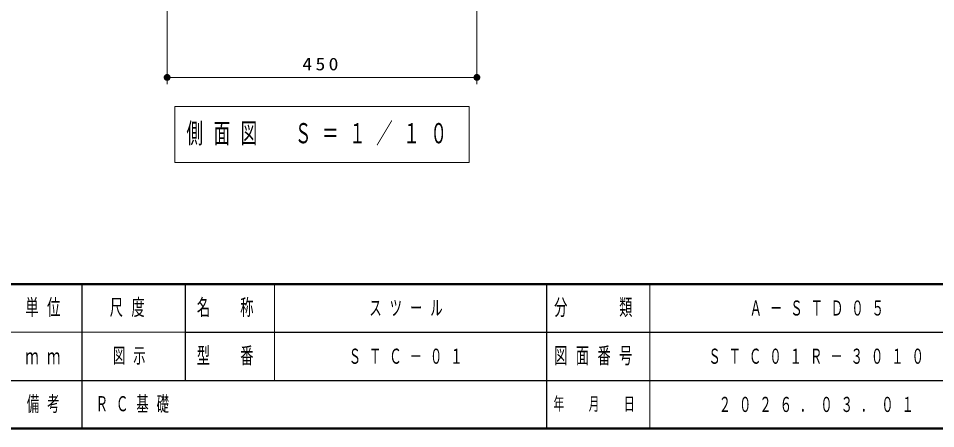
# Model space of a CAD drawing. Units: millimetres on the paper, scale 1:10. Extents: x -385 to 0, y 0 to 267.
# Drawn here: x -211.7 to -78.5, y 0 to 59.6 of the extents above; entities that cross this region are included whole.
import ezdxf

# ---------------------------------------------------------------- set-up
doc = ezdxf.new("R2010")
doc.units = ezdxf.units.MM
doc.layers.add('LY_1', color=7, linetype='Continuous', lineweight=25)
doc.layers.add('LY_2', color=7, linetype='Continuous', lineweight=13)
doc.styles.add('ＭＳ ゴシック', font='')
doc.styles.get('ＭＳ ゴシック').set_extended_font_data('MS Gothic')

# ---------------------------------------------------------------- blocks, each defined once
blk = doc.blocks.new('filled_dot')
at = {"color": 0, "linetype": 'Continuous', "lineweight": -2, "const_width": 1.25}
blk.add_lwpolyline([(-0.625, 0, 1), (0.625, 0, 1)], format="xyb", close=True, dxfattribs=at)

msp = doc.modelspace()

# ---------------------------------------------------------------- linework, layer by layer
at = {"layer": 'LY_1', "lineweight": 13}
for p, q in [((-190.121, 80.005), (-190.121, 50.005)), ((-145.121, 80.005), (-145.121, 50.005)), ((-145.121, 51.005), (-190.121, 51.005)), ((-189.021, 46.802), (-189.021, 38.668)), ((-146.221, 46.802), (-189.021, 46.802)), ((-146.221, 38.668), (-146.221, 46.802)), ((-189.021, 38.668), (-146.221, 38.668))]:
    msp.add_line(p, q, dxfattribs=at)
at = {"layer": 'LY_2', "lineweight": 50}
for p, q in [((-385, 21), (0, 21)), ((-385, 0), (0, 0))]:
    msp.add_line(p, q, dxfattribs=at)
at = {"layer": 'LY_2', "color": 211, "lineweight": 25}
for p, q in [((-202.5, 21), (-202.5, 7)), ((-187.5, 21), (-187.5, 7)), ((-135, 21), (-135, 0)), ((-187.5, 14), (-70, 14)), ((-242.5, 7), (0, 7))]:
    msp.add_line(p, q, dxfattribs=at)
at = {"layer": 'LY_2'}
for p, q in [((-174.5, 21), (-174.5, 7)), ((-120, 21), (-120, 0)), ((-242.5, 14), (-187.5, 14))]:
    msp.add_line(p, q, dxfattribs=at)
at = {"layer": 'LY_2', "lineweight": 25}
msp.add_line((-202.5, 7), (-202.5, 0), dxfattribs=at)

# ---------------------------------------------------------------- block references
at = {"layer": 'LY_1', "lineweight": 13, "xscale": 0.4, "yscale": 0.4}
msp.add_blockref('filled_dot', (-190.121, 51.005), dxfattribs=at)
at = {"layer": 'LY_1', "lineweight": 13, "xscale": 0.4, "yscale": 0.4, "rotation": 180}
msp.add_blockref('filled_dot', (-145.121, 51.005), dxfattribs=at)

# ---------------------------------------------------------------- texts
at = {"layer": 'LY_1', "style": 'ＭＳ ゴシック'}
for s, insert, char_height, attachment_point in [('\\T1.33;\\W1.15;450', (-167.621, 52.005), 1.833, 8), ('\\T1.64;\\W0.6;側面図\u3000Ｓ＝１／１０', (-167.621, 42.735), 2.933, 5), ('\\T1.64;\\W0.6;スツール', (-160.75, 17.5), 2.199, 4), ('\\T1.64;\\W0.6;Ａ－ＳＴＤ０５', (-105.5, 17.5), 2.199, 4), ('\\T1.64;\\W0.6;図示', (-198, 10.5), 2.199, 4), ('\\T1.64;\\W0.6;ＳＴＣ－０１', (-163.75, 10.5), 2.199, 4), ('\\T1.64;\\W0.6;ＳＴＣ０１Ｒ－３０１０', (-111.5, 10.5), 2.199, 4), ('\\T1.64;\\W0.6;ＲＣ基礎', (-200.5, 3.5), 2.199, 4), ('\\T1.64;\\W0.6;２０２６．０３．０１', (-110, 3.5), 2.199, 4)]:
    msp.add_mtext(s, dxfattribs=dict(at, insert=insert, char_height=char_height, attachment_point=attachment_point))
at = {"layer": 'LY_2', "color": 4, "attachment_point": 4, "style": 'ＭＳ ゴシック'}
for s, insert, char_height in [('\\T1.64;\\W0.6;単位', (-210.7, 17.5), 2.346), ('\\T1.64;\\W0.6;尺度', (-198.45, 17.5), 2.346), ('\\T1.64;\\W0.6;名\u3000称', (-185.8, 17.5), 2.346), ('\\T1.64;\\W0.6;分\u3000\u3000類', (-133.9, 17.5), 2.346), ('\\T1.64;\\W0.6;型\u3000番', (-185.8, 10.5), 2.346), ('\\T1.64;\\W0.6;図面番号', (-133.9, 10.5), 2.346), ('\\T1.64;\\W0.6;ｍｍ', (-210.7, 10.5), 2.346), ('\\T1.64;\\W0.6;備考', (-210.5, 3.5), 2.199), ('\\T1.64;\\W0.6;年\u3000月\u3000日', (-134, 3.5), 1.906)]:
    msp.add_mtext(s, dxfattribs=dict(at, insert=insert, char_height=char_height))

doc.saveas('drawing.dxf')
